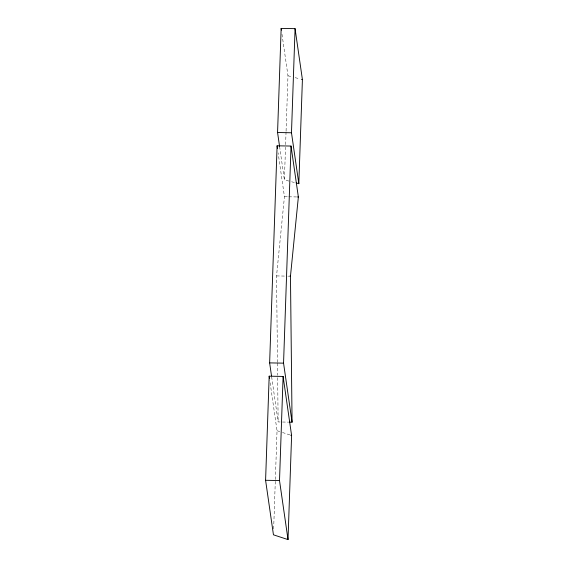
<?xml version="1.0" encoding="UTF-8"?>
<svg xmlns="http://www.w3.org/2000/svg" width="568" height="568" viewBox="0 0 568 568"><rect width="100%" height="100%" fill="white"/><g stroke="black" fill="none" stroke-linecap="round" stroke-linejoin="round"><path stroke-width="0.43" stroke-dasharray="2.84 2.13" d="M288.899 181.064L284.39 179.871L285.519 147.197M285.605 144.648L286.045 131.89M286.073 131.038L287.976 75.757L281.913 33.661M273.655 528.865L275.295 481.238M275.352 479.534L277.035 430.707L269.8 380.503M277.489 362.356L276.545 275.927L284.447 196.72L278.121 152.827M284.447 196.72L287.926 196.784M288.8 196.798L296.624 196.94M276.545 275.927L285.25 276.084M287.855 276.133L288.729 276.147M271.639 376.783L278.142 421.946L280.755 421.988M282.495 422.024L288.587 422.13M287.976 75.757L292.484 76.95M295.19 77.667L299.705 78.86M291.604 181.774L295.218 182.733M277.035 430.707L280.677 431.9M282.495 432.496L289.786 434.889M279.591 146.544L284.39 179.871M277.503 363.165L277.631 375.278M277.66 377.706L278.142 421.946"/><path stroke-width="0.85" d="M265.59 480.287L269.175 376.179L283.098 376.435L291.604 435.486L288.019 539.6L273.449 534.815L265.59 480.287L279.513 480.542L288.019 539.6M271.511 375.917L269.637 362.888L277.106 145.806L291.029 146.054L298.363 196.975L290.468 276.183L292.066 422.194L289.453 422.152M279.591 146.544L277.567 132.514L281.153 28.4L295.069 28.656L302.41 79.577L298.825 183.684L296.12 182.967M279.513 480.542L283.098 376.435M292.066 422.194L283.553 363.144L291.029 146.054M298.825 183.684L291.483 132.77L295.069 28.656M277.567 132.514L291.483 132.77M297.497 196.961L298.363 196.975M289.595 276.169L290.468 276.183M269.637 362.888L283.553 363.144M301.509 79.335L302.41 79.577M290.695 435.187L291.604 435.486M281.153 28.4L281.401 30.154M277.106 145.806L277.489 148.44M269.175 376.179L269.551 378.771"/></g></svg>
